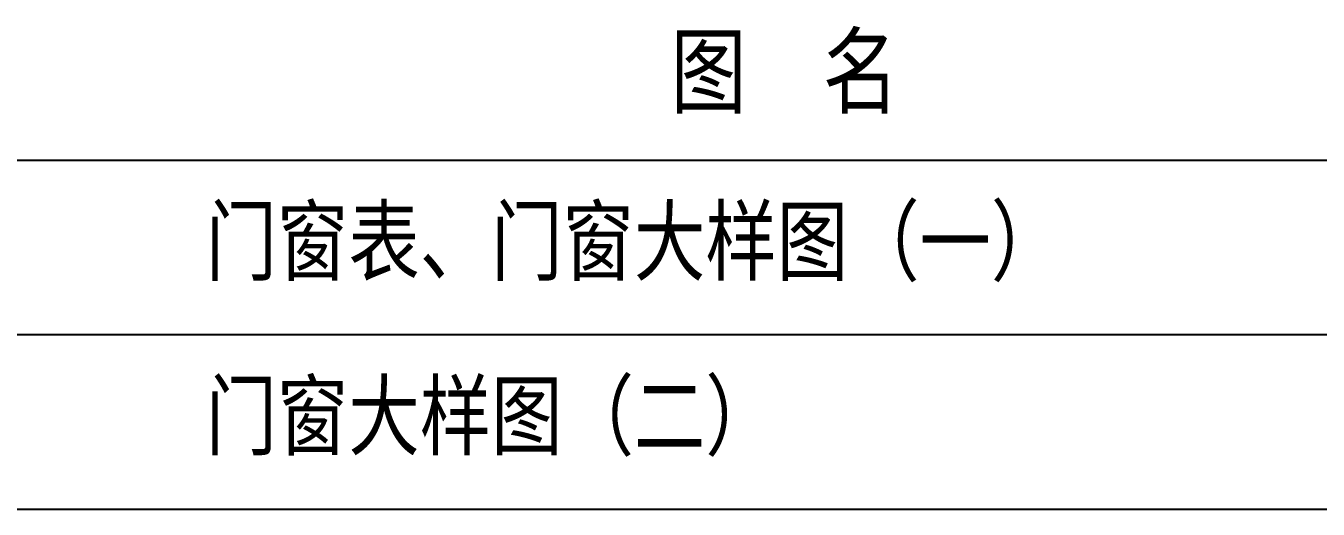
# Model space of a CAD drawing. Extents: x 1738711 to 2346805, y 1189731 to 2516152.
# Drawn here: x 1964983 to 1970909, y 2407196 to 2409410 of the extents above; entities that cross this region are included whole.
import ezdxf
from ezdxf.enums import TextEntityAlignment as Align

# ---------------------------------------------------------------- set-up
doc = ezdxf.new("R2010")
doc.units = 0
doc.header["$LTSCALE"] = 1000
doc.header["$MEASUREMENT"] = 0
doc.layers.add('A-文字', color=7, linetype='Continuous')
doc.styles.add('黑体', font='simhei_0.ttf', dxfattribs={"width": 0.9})

# ---------------------------------------------------------------- blocks, each defined once
blk = doc.blocks.new('ZJJT-目录单')
for p, q in [((1000, 24000), (20000, 24000)), ((1000, 23200), (20000, 23200)), ((1000, 22400), (20000, 22400))]:
    blk.add_line(p, q)
at = {"style": '黑体', "width": 0.8}
blk.add_text('图  名', height=320, dxfattribs=at).set_placement((8019.9, 24246.9))
at = {"color": 7, "style": '黑体', "width": 0.8}
for tag, height, p in [('工程名称', 230, (17261.8, 28372.7)), ('子项名称', 230, (17268.2, 27575.8)), ('工程号', 250, (15623.8, 26794.6)), ('子项号', 250, (19107.5, 26790.5)), ('设计阶段', 250, (15594.7, 26014.8)), ('专业', 250, (19080.9, 25968.5)), ('共页', 250, (16263.2, 25206.3)), ('第页', 250, (18121.1, 25203.3)), ('工程负责', 0.0000000001, (4672, 4285.7)), ('专业负责', 0.0000000001, (4696.6, 3275.9)), ('设计', 0.0000000001, (4723.5, 2308.3)), ('日期', 300, (4691.2, 1273.1))]:
    blk.add_attdef(tag, text='', height=height, dxfattribs=at).set_placement(p, align=Align.MIDDLE_CENTER)

msp = doc.modelspace()

# ---------------------------------------------------------------- block references
msp.add_blockref('ZJJT-目录单', (1959920, 2384795.5))

# ---------------------------------------------------------------- texts
at = {"layer": 'A-文字', "style": '黑体', "width": 0.8}
for s, p in [('门窗表、门窗大样图（一）', (1965807.6, 2408274.3)), ('门窗大样图（二）', (1965807.6, 2407474.3))]:
    msp.add_text(s, height=300, dxfattribs=at).set_placement(p)

doc.saveas('drawing.dxf')
